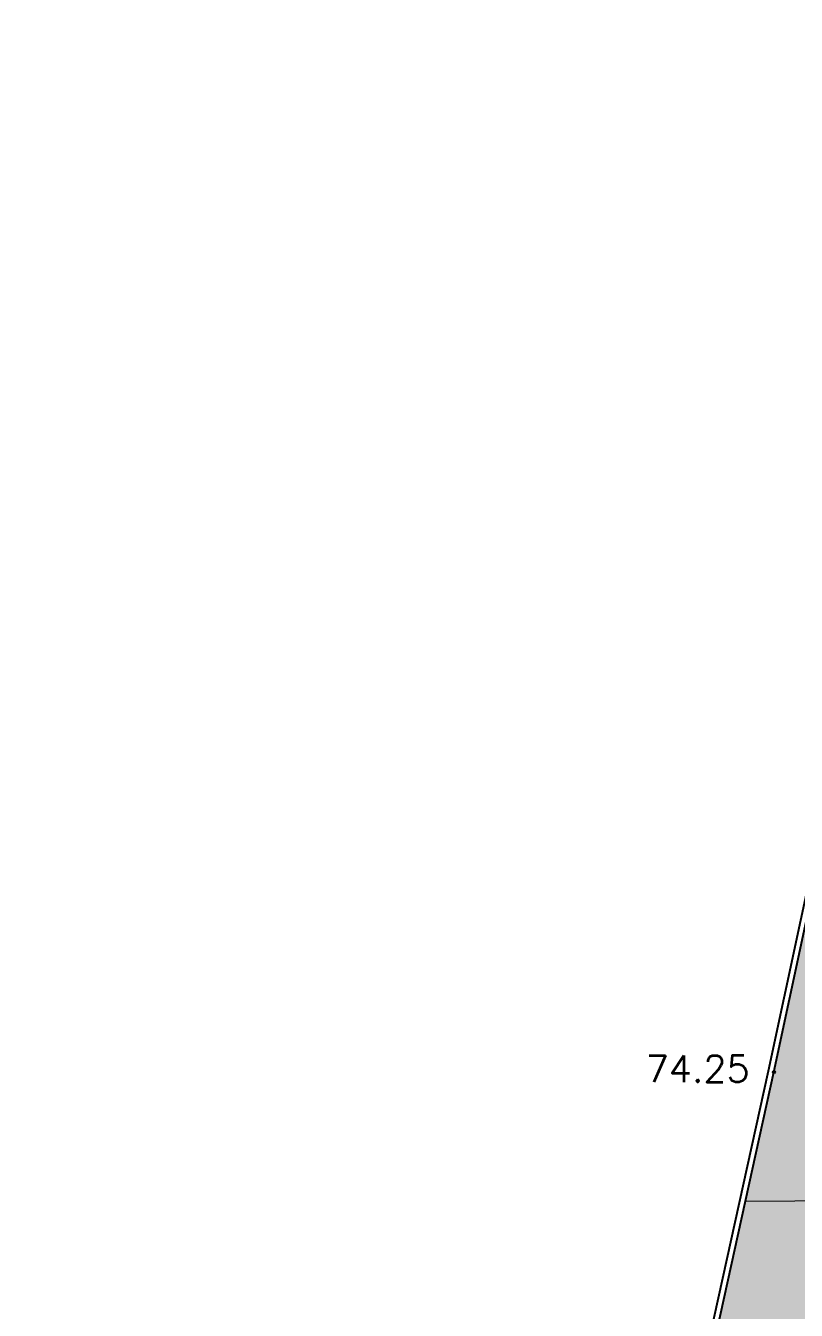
# Model space of a CAD drawing. Header units: inches. Extents: x 1286 to 7442, y -84 to 3420.
# Drawn here: x 1791.09 to 1818.34, y 125.96 to 171.38 of the extents above; entities that cross this region are included whole.
import ezdxf

# ---------------------------------------------------------------- set-up
doc = ezdxf.new("R2010")
doc.units = ezdxf.units.IN
doc.header["$LTSCALE"] = 3
doc.header["$MEASUREMENT"] = 0
doc.layers.add('ARQ_HATCH', color=8, linetype='Continuous')
doc.layers.add('ARQ_RUA', color=250, linetype='Continuous')
doc.layers.add('ARQ_TOPOGRAFIA', color=8, linetype='Continuous', lineweight=5)
doc.styles.add('ROMAN', font='romans__.ttf', dxfattribs={"height": 0.75})

msp = doc.modelspace()

# ---------------------------------------------------------------- hatches: boundary and pattern name
at = {"layer": 'ARQ_HATCH', "transparency": 33554559}
h = msp.add_hatch(color=9, dxfattribs=at)
h.dxf.hatch_style = 1
edge = h.paths.add_edge_path()
edge.add_line((1806.504, 11.293), (1791.287, 14.6))
edge.add_line((1791.287, 14.6), (1796.219, 37.297))
edge.add_line((1796.219, 37.297), (1801.852, 63.155))
edge.add_line((1801.852, 63.155), (1809.764, 99.006))
edge.add_line((1809.764, 99.006), (1817.55, 134.379))
edge.add_line((1817.55, 134.379), (1822.677, 158.271))
edge.add_line((1822.677, 158.271), (1826.527, 176.002))
edge.add_line((1826.527, 176.002), (1831.586, 199.688))
edge.add_line((1831.586, 199.688), (1836.786, 223.275))
edge.add_line((1836.786, 223.275), (1840.065, 238.333))
edge.add_line((1840.065, 238.333), (1843.03, 252.125))
edge.add_line((1843.03, 252.125), (1845.037, 261.723))
edge.add_line((1845.037, 261.723), (1857.597, 260.472))
edge.add_line((1857.597, 260.472), (1840.84, 181.521))
edge.add_line((1840.84, 181.521), (1812.17, 46.849))
edge.add_arc((1816.083, 46.016), 4, 167.982, 267.2421)
edge.add_line((1815.89, 42.021), (1822.336, 41.71))
edge.add_line((1822.336, 41.71), (1842.888, 40.109))
edge.add_line((1842.888, 40.109), (1866.465, 39.914))
edge.add_line((1866.465, 39.914), (1866.158, 28.097))
edge.add_arc((1801.742, -6445.566), 6473.984, 89.4298998, 89.7323738)
edge.add_arc((1836.368, -252.101), 280.482, 90.89616, 92.2112)
edge.add_arc((1826.309, 8.433), 19.754, 92.2117, 97.167)
edge.add_arc((1828.171, -6.378), 34.681, 97.1673, 102.1246)
edge.add_arc((1826.384, 1.942), 26.172, 102.1247, 107.8305)
edge.add_arc((1827.748, -2.299), 30.626, 107.8305, 113.5369)
edge.add_arc((1820.807, 13.637), 13.245, 113.5372, 122.2153)
edge.add_arc((1820.855, 13.561), 13.334, 122.2153, 130.9005)
edge.add_arc((1820.51, 13.959), 12.807, 130.9005, 139.761)
edge.add_arc((1819.12, 15.135), 10.987, 139.7613, 148.6181)
edge.add_arc((1829.934, 8.54), 23.653, 148.6185, 154.6538)
edge.add_arc((1821.164, 12.694), 13.949, 154.6539, 160.6883)
edge.add_arc((1842.057, 5.372), 36.089, 160.6883, 164.439)
edge.add_arc((1835.687, 7.146), 29.476, 164.439, 168.1898)
edge.add_arc((1835.687, 7.146), 29.476, 168.1898, 171.912)

# ---------------------------------------------------------------- linework, layer by layer
at = {"layer": 'ARQ_RUA'}
for points in [[(1791.091, 14.637), (1796.024, 37.339), (1801.656, 63.198), (1809.569, 99.049), (1817.355, 134.422), (1822.482, 158.313), (1826.332, 176.044), (1831.391, 199.73), (1836.591, 223.318), (1839.869, 238.375), (1842.834, 252.166), (1844.837, 261.743)], [(1791.287, 14.6), (1796.219, 37.297), (1801.852, 63.155), (1809.764, 99.006), (1817.55, 134.379), (1822.677, 158.271), (1826.527, 176.002), (1831.586, 199.688), (1836.786, 223.275), (1840.065, 238.333), (1843.03, 252.125), (1845.037, 261.723)]]:
    msp.add_lwpolyline(points, dxfattribs=at)
at = {"layer": 'ARQ_TOPOGRAFIA', "ltscale": 0.4}
for p, q in [((1817.55, 134.379), (1817.55, 134.379)), ((1816.546, 129.817), (1818.292, 129.829)), ((1818.292, 129.829), (1819.597, 129.838))]:
    msp.add_line(p, q, dxfattribs=at)
msp.add_circle((1817.55, 134.379), 0.05, dxfattribs=at)
msp.add_point((1817.55, 134.379), dxfattribs=at)

# ---------------------------------------------------------------- texts
at = {"layer": 'ARQ_TOPOGRAFIA', "style": 'ROMAN'}
msp.add_text('74.25', height=0.95, dxfattribs=at).set_placement((1813.021, 134.021))

doc.saveas('drawing.dxf')
